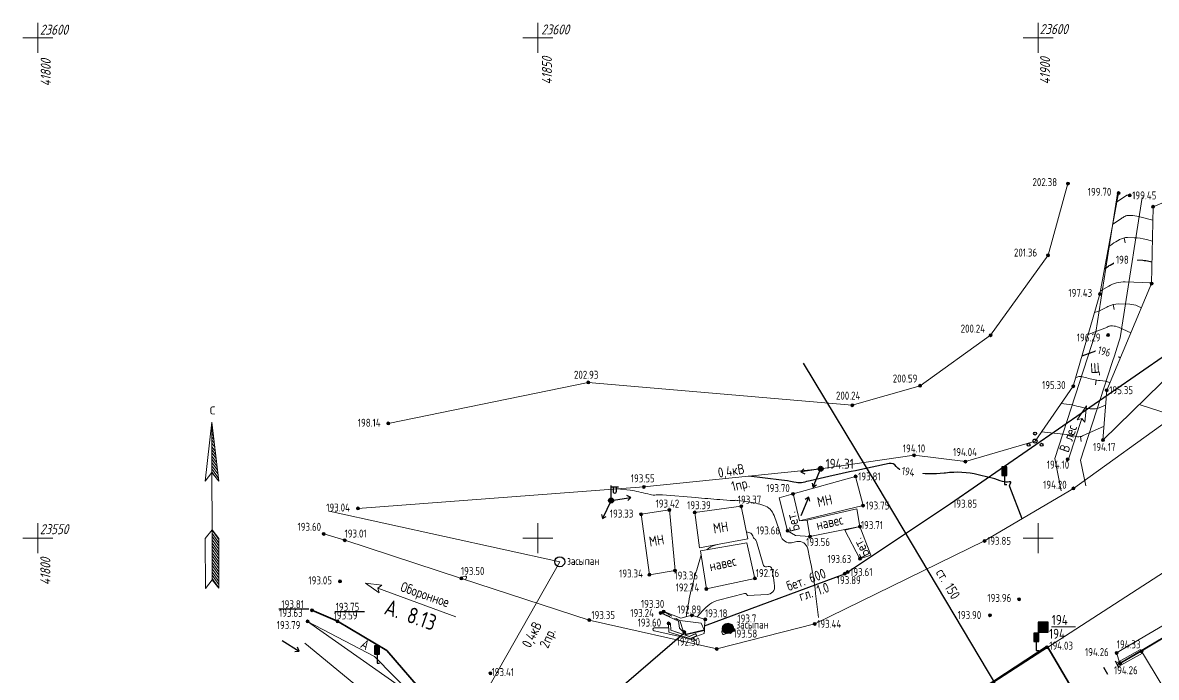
# Model space of a CAD drawing. Header units: metres. Extents: x 41798 to 42103, y 23448 to 23652.
# Drawn here: x 41798.5 to 41911.8, y 23536.1 to 23601.5 of the extents above; entities that cross this region are included whole.
import ezdxf

# ---------------------------------------------------------------- set-up
doc = ezdxf.new("R2010")
doc.units = ezdxf.units.M
for name, pattern in [('g5_01_5x1_5', [3, 1.5, -1.5]), ('g5_02x1', [3, 2, -1]), ('g5_05x2', [7, 5, -2]), ('g5_366', [1.7000000029802322, 0.2000000029802322, -1.5])]:
    doc.linetypes.add(name, pattern=pattern)
for name, color, linetype in [('01_Геодезические пункты', 7, 'Continuous'), ('02_Сетка', 7, 'Continuous'), ('03_Здания и строения', 7, 'Continuous'), ('05_Элементы зданий', 7, 'Continuous'), ('06_Инженерно-технические сооружения', 7, 'Continuous'), ('07_Объекты электропередачи', 7, 'Continuous'), ('10_Границы покрытий и угодий', 7, 'Continuous'), ('11_Гидрография', 7, 'Continuous'), ('12_Рельеф', 7, 'Continuous'), ('13_Растительность', 7, 'Continuous'), ('14_Ограждения', 7, 'Continuous'), ('17_Топонимика', 7, 'Continuous'), ('18_Зарамочное оформление', 7, 'Continuous'), ('19_Горизонтали', 7, 'Continuous'), ('30_Канализация', 7, 'Continuous'), ('31_Водопровод', 7, 'Continuous'), ('33_Газопровод', 7, 'Continuous'), ('35_Телефон', 7, 'Continuous'), ('44_Крышки колодцев', 7, 'Continuous'), ('45_Номера колодцев', 7, 'Continuous'), ('61_Отметки высоты поверхности', 7, 'Continuous'), ('Направление на север', 7, 'Continuous')]:
    doc.layers.add(name, color=color, linetype=linetype)
doc.styles.add('LIKE11', font='bm431.shx')
doc.styles.add('LIKE36', font='pragmai.shx')
doc.styles.add('Line_GUGK', font='', dxfattribs={"height": 1})
doc.styles.get("Standard").update_dxf_attribs({"font": 'GOST_0.TTF', "height": 2})
doc.styles.add('style1', font='txt.shx')
doc.styles.get('Line_GUGK').set_extended_font_data('Bm431', italic=True)
doc.linetypes.add('133_2', pattern='A,4,[27,GUGK_2005.shx,S=0.800000011920929,R=0,X=0,Y=0],4,-2', length=10)
doc.linetypes.add('g5_085a', pattern='A,0.001000000047497451,[19,GUGK_2005.shx,S=2,R=180.0000050089563,X=0,Y=0],1,[18,GUGK_2005.shx,S=12,R=180.0000050089563,X=0,Y=0],1', length=2.001000000047497)
doc.linetypes.add('g5_121_kl', pattern='A,8,-0.6000000238418579,["Кл",Line_GUGK,S=2,R=0,X=0,Y=-1],-4.400000095367432,24', length=37.00000011920929)
doc.linetypes.add('g5_122_g', pattern='A,2,-2,3,-0.6000000238418579,["Г",Line_GUGK,S=2,R=0,X=0,Y=-1],-2.799999952316284,3,-2,8,-2,8,-2,6', length=41.39999997615814)
doc.linetypes.add('g5_122_kl', pattern='A,2,-2,3,-0.6000000238418579,["Кл",Line_GUGK,S=2,R=0,X=0,Y=-1],-5,3,-2,8,-2,8,-2,6', length=43.60000002384186)
doc.linetypes.add('g5_472', pattern='A,0,-8,[25,GUGK_2005.shx,S=0.800000011920929,R=0,X=0,Y=-0.4000000059604645],0', length=8)

# ---------------------------------------------------------------- blocks, each defined once
blk = doc.blocks.new('g5_329_6')
at = {"color": 0, "linetype": 'ByBlock', "lineweight": 15}
blk.add_line((0, 0), (1, 0), dxfattribs=at)
blk = doc.blocks.new('g5_115_1')
at = {"color": 0, "flags": 128}
for points in [[(0, 0), (4, 0)], [(3.293582807424627, -0.503222860631241), (4, -9.796850830579018e-16), (3.293582807424627, 0.5032228606312392)]]:
    blk.add_lwpolyline(points, dxfattribs=at)
blk = doc.blocks.new('g5_117')
h = blk.add_hatch(color=255)
h.paths.add_polyline_path([(-0.5988872319312737, 0.7049532491092559), (0.7049532491092555, -0.5988872319312739, 0.1778988540172577), (0.925, 0, 0.6392149925231934)])
h.paths.add_polyline_path([(-0.704953249109256, 0.598887231931274, 0.1778988540172577), (-0.925, 0, 0.6392149925231934), (0.5988872319312736, -0.704953249109256)])
at = {"color": 0, "flags": 128}
blk.add_lwpolyline([(0.7071067811865475, -0.7071067811865479), (-0.7071067811865475, 0.7071067811865476)], dxfattribs=at)
at = {"color": 0}
blk.add_circle((0, 0), 1, dxfattribs=at)
at = {"style": 'LIKE11', "flags": 8}
for tag, p, height in [('Номер', (-5.92088016660944e-16, 1.699999988079071), 1.600000023841858), ('Текст', (1.777684914136508, -0.8024479232955908), 2), ('Отметка кольца люка', (1.224606353822377e-16, -2.800000011920929), 1.600000023841858), ('Отметка земли (возле него)', (1.224606353822377e-16, -4.800000011920929), 1.600000023841858), ('Верх прокладки', (1.224606353822377e-16, -6.800000011920929), 1.600000023841858), ('Низ прокладки', (1.224606353822377e-16, -8.800000011920929), 1.600000023841858)]:
    blk.add_attdef(tag, p, '', height=height, dxfattribs=at)
blk = doc.blocks.new('g5_330')
at = {"linetype": 'ByBlock'}
blk.add_hatch(color=0, dxfattribs=at).paths.add_polyline_path([(-0.3, 0, 1), (0.3, 0, 1)])
at = {"color": 0, "linetype": 'ByBlock', "lineweight": -2}
blk.add_circle((0, 0), 0.3, dxfattribs=at)
at = {"color": 0, "linetype": 'ByBlock', "lineweight": 15, "flags": 12}
for tag, p in [('number', (-7.619999885559082, -0.800000011920929)), ('z', (0.5, -0.800000011920929))]:
    blk.add_attdef(tag, p, '', height=1.600000023841858, dxfattribs=at)
blk = doc.blocks.new('g5_206_3')
blk.add_hatch(color=255).paths.add_polyline_path([(0.4249999999999999, 3.425), (-0.4249999999999999, 3.425), (-0.425, 1.875000000000011), (0.425, 1.875000000000011)])
at = {"color": 0, "flags": 128}
blk.add_lwpolyline([(-0.5, 1.800000000000011), (0.5, 1.800000000000011), (0.5, 3.5), (-0.5, 3.5)], close=True, dxfattribs=at)
blk.add_lwpolyline([(0, 1.800000000000011), (0, 0), (0.5, 0)], dxfattribs=at)
blk = doc.blocks.new('g5_394')
at = {"color": 0}
for centre, radius in [((0, 0), 0.4000000059604645), ((-3.216285744678249e-16, 1.5), 0.300000011920929), ((-1.299038105676658, -0.7499999999999993), 0.300000011920929), ((1.299038105676658, -0.7499999999999993), 0.300000011920929)]:
    blk.add_circle(centre, radius, dxfattribs=at)
blk = doc.blocks.new('g5_108a')
h = blk.add_hatch(color=255)
edge = h.paths.add_edge_path()
edge.add_arc((0, 0), 0.425000011920929, 0, 360)
edge = h.paths.add_edge_path(flags=16)
edge.add_arc((0, 0), 0.1949999928474426, 0, 360)
h = blk.add_hatch(color=0)
edge = h.paths.add_edge_path()
edge.add_arc((0, 0), 0.119999997317791, 0, 360)
at = {"color": 0}
for radius in [0.5, 0.119999997317791]:
    blk.add_circle((0, 0), radius, dxfattribs=at)
at = {"style": 'LIKE11', "flags": 8}
for tag, p in [('Отметка', (1, 0)), ('Высота опоры', (-7.746835708618164, -2.800000011920929))]:
    blk.add_attdef(tag, p, '', height=1.600000023841858, dxfattribs=at)
blk = doc.blocks.new('g5_110_1c')
h = blk.add_hatch(color=255)
edge = h.paths.add_edge_path()
edge.add_arc((0, 0), 0.425000011920929, 0, 360)
edge = h.paths.add_edge_path(flags=16)
edge.add_arc((0, 0), 0.1949999928474426, 0, 360)
h = blk.add_hatch(color=0)
edge = h.paths.add_edge_path()
edge.add_arc((0, 0), 0.119999997317791, 0, 360)
at = {"color": 0}
for p, q in [((3.061515884555943e-17, 0.5), (3.061515884555943e-17, 3)), ((-3.061515884555943e-17, 2.75), (1.5, 2.75))]:
    blk.add_line(p, q, dxfattribs=at)
at = {"color": 0, "flags": 128}
blk.add_lwpolyline([(0.4, 2.75), (0.4, 1.864005494464025, 1.040015697479248), (1.1, 1.864005494464025), (1.1, 2.75)], format="xyb", dxfattribs=at)
at = {"color": 0}
for radius in [0.5, 0.119999997317791]:
    blk.add_circle((0, 0), radius, dxfattribs=at)
blk = doc.blocks.new('g5_003')
h = blk.add_hatch(color=255)
h.paths.add_polyline_path([(-0.925, -0.925), (0.925, -0.925), (0.925, 0.925), (-0.925, 0.925)])
edge = h.paths.add_edge_path(flags=16)
edge.add_arc((0, 0), 0.2000000029802322, 0, 360.000244140625)
at = {"color": 0, "flags": 128}
blk.add_lwpolyline([(-1, -1), (1, -1), (1, 1), (-1, 1)], close=True, dxfattribs=at)
at = {"color": 0}
blk.add_circle((0, 0), 0.125, dxfattribs=at)
at = {"lineweight": 20, "style": 'LIKE36', "flags": 8}
for tag, p in [('Номер пункта', (-20.33625327314753, -0.9999999999999999)), ('Отметка центра и земли', (2.313597416585777, -1))]:
    blk.add_attdef(tag, p, '', height=2, dxfattribs=at)
blk = doc.blocks.new('g5_475_5')
at = {"color": 0, "flags": 128}
blk.add_lwpolyline([(0, -0.8), (0, 0.8)], dxfattribs=at)
blk = doc.blocks.new('g5_012')
at = {"color": 92, "linetype": 'ByBlock', "lineweight": -2}
for p, q in [((0, -3), (0, 3)), ((-3, 0), (3, 0))]:
    blk.add_line(p, q, dxfattribs=at)
blk = doc.blocks.new('A$C36574C6E')
at = {"color": 7, "linetype": 'Continuous', "lineweight": 20}
for p, q in [((-2.002656182739884, 5.572849471122026), (-3.285067797172815, 13.20423461776227)), ((-3.285067797172815, 13.20423461776227), (-2.026527108158916, 12.05947348196059)), ((-3.271524847950786, 13.1236431133002), (-1.994809959549457, 11.87073082942516)), ((-3.188672527205199, 12.63060487154871), (-1.911957638803869, 11.37769258674234)), ((-1.211289115715772, 13.5527215320617), (-2.026527108158916, 12.05947348196059)), ((0.07112249918282032, 5.921336385421455), (-1.211289115715772, 13.5527215320617)), ((-3.105820205528289, 12.1375666288659), (-1.829105318058282, 10.88465434405953)), ((-3.02296788431704, 11.64452838618308), (-1.746252998244017, 10.39161610137671)), ((-2.940115564502776, 11.15149014536291), (-1.663400677032769, 9.898577858693898)), ((-2.857263243757188, 10.6584519026801), (-1.580548357218504, 9.405539617873728)), ((2.026527108158916, -12.05947348289192), (-2.026527108158916, 12.05947348196059)), ((-2.774410923011601, 10.16541365999728), (-1.497696036472917, 8.912501375190914)), ((-2.691558602731675, 9.672375418245792), (-1.414843716658652, 8.419463132508099)), ((-2.608706280123442, 9.1793371764943), (-1.331991395447403, 7.926424890756607)), ((-2.525853962171823, 8.686298933811486), (-1.249139074701816, 7.43338664714247)), ((-2.443001641426235, 8.193260692059994), (-1.166286753024906, 6.9403484063223)), ((-2.360149321611971, 7.700222448445857), (-1.083434434141964, 6.447310163639486)), ((-2.277297000400722, 7.207184206694365), (-1.000582114327699, 5.954271920956671)), ((-2.19444467779249, 6.714145964942873), (-0.9177297912538052, 5.461233679205179)), ((-2.111592357512563, 6.221107722260058), (-0.8348774714395404, 4.968195436522365)), ((-2.028740036766976, 5.728069480508566), (-0.752025150693953, 4.475157194770873)), ((-2.002656182739884, 5.572849471122026), (-0.7441154918633401, 4.428088335320354)), ((0.07112250104546547, 5.921336385421455), (-0.7441154918633401, 4.428088335320354)), ((2.026527108158916, -12.05947348289192), (-0.5302574457600713, -3.18911252822727)), ((-0.5302574457600713, -3.18911252822727), (0.7282832432538271, -4.333873664028943)), ((1.543521236162633, -2.840625612996519), (0.7282832432538271, -4.333873664028943)), ((1.543521236162633, -2.840625612996519), (2.026527108158916, -12.05947348289192)), ((-0.3790328679606318, -3.713762362487614), (0.8221689420752227, -4.892569407820702)), ((-0.2135453666560352, -4.287895166315138), (0.9050212618894875, -5.385607649572194)), ((-0.04805786116048694, -4.862027972005308), (0.9878735807724297, -5.878645892255008)), ((-0.0357644590549171, -3.638900412246585), (0.7393166213296354, -4.39953116606921)), ((0.1174296429380774, -5.436160777695477), (1.070725900586694, -6.371684134937823)), ((0.2829171461053193, -6.010293582454324), (1.153578223660588, -6.864722377620637)), ((0.4484046497382224, -6.584426388144493), (1.236430543474853, -7.357760619372129)), ((0.6138921519741416, -7.15855919290334), (1.31928286422044, -7.850798861123621)), ((0.769738098140806, -7.67659652326256), (1.392493626568466, -8.287741628475487)), ((0.9448671587742865, -8.306824804283679), (1.484987505245954, -8.83687534648925)), ((1.110354662872851, -8.880957609973848), (1.567839825991541, -9.329913588240743)), ((1.275842166040093, -9.455090415664017), (1.650692147668451, -9.822951830923557)), ((1.441329669672996, -10.02922322042286), (1.733544468414038, -10.31599007360637)), ((1.606817171908915, -10.60335602425039), (1.816396788228303, -10.80902831442654)), ((1.772304676938802, -11.17748882994056), (1.899249109439552, -11.30206655710936))]:
    blk.add_line(p, q, dxfattribs=at)
at = {"color": 7, "linetype": 'Continuous', "lineweight": 20, "style": 'style1', "oblique": 359.9999999999721}
blk.add_text('С', height=1.234074330085749, rotation=189.5391104038879, dxfattribs=at).set_placement((2.523108311463147, -13.19471593294293))
blk = doc.blocks.new('g5_118')
h = blk.add_hatch(color=255)
edge = h.paths.add_edge_path()
edge.add_arc((0, 0), 0.925000011920929, 0, 360.0000100179126)
at = {"color": 0}
blk.add_circle((0, 0), 1, dxfattribs=at)
at = {"style": 'LIKE11', "flags": 8}
for tag, p, height in [('Номер', (0, 1.699999988079071), 1.600000023841858), ('Текст', (1.170981290568942, -0.6603920071274143), 2), ('Отметка кольца люка', (7.145486520431816e-16, -2.800000011920929), 1.600000023841858), ('Отметка земли (возле него)', (7.145486520431816e-16, -4.800000011920929), 1.600000023841858), ('Верх прокладки', (7.145486520431816e-16, -6.800000011920929), 1.600000023841858), ('Низ прокладки', (7.145486520431816e-16, -8.800000011920929), 1.600000023841858)]:
    blk.add_attdef(tag, p, '', height=height, dxfattribs=at)

msp = doc.modelspace()

# ---------------------------------------------------------------- linework, layer by layer
at = {"layer": '01_Геодезические пункты', "color": 7, "lineweight": 20, "ltscale": 0.5, "flags": 128}
msp.add_lwpolyline([(41903.74108732068, 23541.12998234543), (41901.34672105634, 23541.12998234543)], dxfattribs=at)
at = {"layer": '03_Здания и строения', "color": 7, "linetype": 'Continuous', "lineweight": 20, "ltscale": 0.5, "flags": 128}
for points in [[(41910.333, 23538.693), (41924.02000027466, 23546.92299954224), (41924.07900028992, 23546.94100014496), (41941.14500027466, 23557.12399975586), (41940.68937283325, 23557.88973538208), (41940.65900021362, 23557.91599957275), (41940.43099957275, 23558.23000065613), (41940.40100079346, 23558.26500050354), (41940.44499951172, 23558.3240005188), (41943.13199978638, 23559.83199993896), (41943.4459989624, 23560.01900021362), (41945.08800106811, 23560.98499981689), (41945.97199993896, 23561.51900021362), (41946.24950009155, 23561.68250004578), (41946.52700024414, 23561.84599987793), (41947.35499935913, 23562.33299938965), (41947.69631558227, 23562.53465000915), (41948.24700146484, 23562.85999981689), (41948.61199932861, 23562.98199955749), (41948.8030012207, 23563.07499996948)], [(41876.15, 23551.718), (41875.49500002861, 23554.41800004768), (41881.75300016403, 23556.16300017166), (41882.50799980164, 23553.25900000858), (41876.15, 23551.718)], [(41860.318, 23552.381), (41863.13700000572, 23552.81399999833), (41863.71299998093, 23546.76499982453), (41861.14799998331, 23546.34500022507), (41860.318, 23552.381)], [(41870.324, 23553.185), (41870.99573320055, 23549.91910725594), (41866.15240919495, 23549.04305988312), (41865.68136465454, 23552.56952827931), (41870.324, 23553.185)]]:
    msp.add_lwpolyline(points, dxfattribs=at)
at = {"layer": '03_Здания и строения', "color": 7, "linetype": 'Continuous', "lineweight": 20, "flags": 128}
msp.add_lwpolyline([(41910.333, 23538.693), (41916.34071701296, 23528.75905095685), (41931.92951772968, 23538.55914943619), (41935.05226097394, 23533.310283132)], dxfattribs=at)
at = {"layer": '05_Элементы зданий', "color": 7, "linetype": 'Continuous', "lineweight": 20, "flags": 128}
for points in [[(41876.909, 23551.801), (41877.188, 23550.155), (41882.18380017539, 23551.15216397486), (41881.871, 23552.93)], [(41866.83530016099, 23544.92215657097), (41866.25674537563, 23548.72810968889), (41870.878, 23549.545), (41871.681, 23545.981)]]:
    msp.add_lwpolyline(points, close=True, dxfattribs=at)
at = {"layer": '06_Инженерно-технические сооружения', "color": 7, "linetype": 'Continuous', "lineweight": 20, "ltscale": 0.5, "flags": 128}
for points in [[(41862.263, 23542.532), (41862.57799999761, 23542.6609999932), (41864.28900002289, 23542.01200001907)], [(41864.053, 23541.693), (41862.26300003815, 23542.53199998665)], [(41864.053, 23541.693), (41864.13599999684, 23540.99800000715), (41864.78199997234, 23540.40199999142)], [(41864.508, 23540.729), (41864.82000000644, 23540.40900000715), (41866.61699996758, 23540.84800000274), (41866.31799994278, 23541.49499997282), (41864.18300001192, 23541.75800004387), (41864.508, 23540.729)], [(41868.638, 23541.388), (41869.00815804648, 23541.51495634365), (41869.40820633221, 23541.37261706936), (41869.54605071592, 23541.12839283395), (41869.57799999761, 23540.81700002003), (41869.25562863397, 23540.46576606083), (41868.67000000152, 23540.49300001907), (41868.47663322437, 23540.91750596809), (41868.638, 23541.388)], [(41865.127, 23540.181), (41863.2860000391, 23540.81699997759)], [(41866.664, 23540.787), (41864.71600004577, 23540.34700000238)], [(41865.127, 23540.181), (41865.7709999938, 23540.47799999094), (41865.89299997282, 23540.21399999982)]]:
    msp.add_lwpolyline(points, dxfattribs=at)
at = {"layer": '10_Границы покрытий и угодий', "color": 7, "linetype": 'g5_01_5x1_5', "lineweight": 20, "ltscale": 500, "flags": 128}
for points in [[(41908.168, 23537.498), (41907.84499998617, 23538.52999994564), (41923.44799973297, 23547.78499970245), (41923.55100037384, 23547.84500012207), (41940.68937374878, 23557.8897350769), (41941.14500119018, 23557.12399945068), (41924.07900025177, 23546.94099983978), (41924.02000023651, 23546.92300019073), (41908.168, 23537.498)], [(41877.188, 23550.155), (41875.74200002003, 23550.25399999946), (41874.94799999047, 23550.7309999752), (41874.09699991989, 23554.03099992752), (41875.49500004101, 23554.41800001144), (41876.1500000124, 23551.71799996376), (41876.90899998594, 23551.80100002766)], [(41880.684, 23550.795), (41882.18099997902, 23547.9350001049), (41883.28200004959, 23548.302999897), (41882.18380020523, 23551.1521639657), (41880.684, 23550.795)], [(41826.977, 23541.679), (41833.66399979782, 23538.17699990654), (41837.49400019836, 23534.28100023651), (41838.63600039673, 23534.21000013733)], [(41865.1575227278, 23540.16360436561), (41865.75399999793, 23540.43299998524), (41865.86099999125, 23540.23799999984), (41865.22399999674, 23539.97200000467), (41863.07300000365, 23540.61000000121), (41863.06632929022, 23541.47660969379), (41863.26099996741, 23541.476999985), (41863.2720000046, 23540.79199998262), (41865.1575227278, 23540.16360436561)], [(41864.289, 23542.012), (41865.39599999332, 23542.30100000453), (41866.72399994278, 23541.87799999666), (41866.66300007248, 23541.22199997854), (41866.664, 23540.78699997616), (41866.61799999618, 23540.46900001716), (41865.89299997234, 23540.21400002193), (41865.22400000238, 23539.97200003815)]]:
    msp.add_lwpolyline(points, dxfattribs=at)
at = {"layer": '10_Границы покрытий и угодий', "color": 7, "linetype": 'Continuous', "lineweight": 35, "ltscale": 500, "flags": 128}
for points in [[(41838.866, 23534.192), (41834.88900000191, 23538.7609997673), (41829.95699960327, 23541.692), (41827.40700036621, 23542.79400023651)], [(41885.139, 23528.776), (41885.1026851959, 23528.84645256347), (41900.90509230042, 23539.20246503449), (41903.47200018311, 23534.83900020218)]]:
    msp.add_lwpolyline(points, dxfattribs=at)
at = {"layer": '10_Границы покрытий и угодий', "color": 7, "linetype": 'g5_366', "lineweight": 20, "ltscale": 500, "flags": 128}
msp.add_lwpolyline([(41840.059, 23532.022), (41832.1729998436, 23535.01200000954), (41826.71554659271, 23539.49247901154)], dxfattribs=at)
at = {"layer": '11_Гидрография', "color": 92, "linetype": 'g5_02x1', "lineweight": 20, "ltscale": 0.5, "flags": 128}
msp.add_lwpolyline([(41862.263, 23542.532), (41864.18299995708, 23541.75800001097), (41862.57799999761, 23542.6609999932)], dxfattribs=at)
at = {"layer": '12_Рельеф', "color": 7, "linetype": 'g5_085a', "lineweight": 20, "ltscale": 0.5, "flags": 128}
for points in [[(41835.038, 23561.456), (41855.02499951172, 23565.55200019455), (41881.42400158691, 23563.27899995422), (41888.20499981689, 23565.21999993896), (41895.24099911499, 23570.27700009918), (41900.98299969482, 23578.26100030517), (41902.98000134277, 23585.42199960327)], [(41826.977, 23541.679), (41837.49400019836, 23534.28100023651), (41838.63600039673, 23534.21000013733), (41838.86599993896, 23534.19200001144), (41840.05899977875, 23532.02200041199)]]:
    msp.add_lwpolyline(points, dxfattribs=at)
at = {"layer": '14_Ограждения', "color": 7, "linetype": 'Continuous', "lineweight": 20, "ltscale": 0.5, "flags": 128}
for points in [[(41910.23500547874, 23538.86734756458), (41908.09291106033, 23537.66335312653), (41907.84228044319, 23537.55442516136)], [(41910.43099452126, 23538.51865243542), (41908.27108889389, 23537.30464689064), (41908.0017195301, 23537.18757478523)]]:
    msp.add_lwpolyline(points, dxfattribs=at)
at = {"layer": '14_Ограждения', "color": 7, "linetype": 'g5_472', "lineweight": 20, "ltscale": 0.5, "flags": 128}
msp.add_lwpolyline([(41910.333, 23538.693), (41908.18199997711, 23537.48400000858), (41907.92199998665, 23537.3709999733)], dxfattribs=at)
at = {"layer": '18_Зарамочное оформление', "color": 7, "linetype": 'Continuous', "lineweight": 20, "ltscale": 0.5, "flags": 128}
for points in [[(41903.05364245101, 23557.99789138565), (41904.37043841934, 23561.95854185089), (41904.67517093292, 23561.58449420764), (41904.84564676705, 23563.22888803569), (41903.90430920159, 23561.8340545153), (41904.37043841934, 23561.95854185089)], [(41841.78442157551, 23542.12382077043), (41834.01339937161, 23544.99499983703), (41834.39560847252, 23545.28943106402), (41832.75646812504, 23545.50463327823), (41834.12514419742, 23544.52565280309), (41834.01339937161, 23544.99499983703)]]:
    msp.add_lwpolyline(points, dxfattribs=at)
at = {"layer": '19_Горизонтали', "color": 32, "linetype": 'Continuous', "lineweight": 20, "ltscale": 0.5, "flags": 128}
for points, elevation in [([(41907.87555999785, 23583.59106069567), (41908.92888374358, 23584.2872334099)], 199.5), ([(41834.88444061309, 23538.76309019091), (41834.92885894805, 23538.71258550646)], 193.5)]:
    msp.add_lwpolyline(points, dxfattribs=dict(at, elevation=elevation))
for points, elevation in [([(41907.46490783721, 23581.3701115227), (41908.31416713959, 23581.93141042514, -0.01446305215358734), (41908.66226501494, 23582.14727884295), (41908.66226501494, 23582.14727884295, -0.1405994594097137), (41909.04421327174, 23582.24350661282), (41909.24498672515, 23582.23696619036, -0.05403994768857956), (41910.0438363116, 23582.12395123366), (41911.46086425811, 23581.76436620715)], 199), ([(41907.05425949126, 23579.14916044238), (41907.4022113803, 23579.37913232806, -0.01446375995874405), (41908.1108297536, 23579.81857323869), (41908.12375564605, 23579.82608037951, -0.1405994445085526), (41908.92914895408, 23580.02898969943), (41909.58174365082, 23580.00773002088, -0.05403968319296837), (41910.81469173461, 23579.83330160143), (41911.42171211272, 23579.67926412585)], 198.5), ([(41906.23295516997, 23574.70725923541), (41906.25662727385, 23574.7229047394, -0.01446293294429779), (41906.30483643673, 23574.75280096386), (41907.04673500091, 23575.18368345263, -0.1405995041131973), (41908.69902294085, 23575.59995819182), (41911.31087460426, 23575.51487172589, -0.05403827130794525), (41911.33267612487, 23575.51178747179), (41911.3434097293, 23575.50906377795)], 197.5), ([(41910.32549972564, 23573.02354722979), (41909.95230884582, 23573.18828493121, 0.09607867896556854), (41909.17140051094, 23573.36630494768), (41908.04464359771, 23573.40301159375, 0.1405998319387436), (41906.97483558684, 23573.13348537447), (41906.86787343655, 23573.07136335683, -0.04218501970171928), (41906.05688400298, 23572.68772989275), (41905.63517684966, 23572.53018575671)], 197), ([(41909.27104110747, 23570.52307802203), (41908.03479752733, 23571.06879232726, 0.09607861191034317), (41907.43969841033, 23571.2044540024), (41907.29806935572, 23571.20906784279, 0.1405989825725555), (41906.982709122, 23571.12961679461), (41906.982709122, 23571.12961679461, -0.04218430072069168), (41906.67795659839, 23570.98545611326), (41905.00540847808, 23570.36061483385)], 196.5), ([(41907.16212005645, 23565.52213912966), (41907.01677818328, 23565.5862975693, 0.07240110635757446), (41906.71383509235, 23565.67051645839), (41906.20075340301, 23565.7358246422, -0.03521576523780823), (41904.87800573631, 23565.99984073481), (41904.42083519718, 23566.12509264284, 0.1575184911489487), (41903.96866149932, 23566.10470419886), (41903.74586792022, 23566.02147203448)], 195.5), ([(41906.7389213565, 23563.29538064959), (41906.24755783111, 23563.07230049136, -0.1390821784734726), (41905.22088122793, 23562.91735828017), (41905.18297691375, 23562.92218297484, -0.03521578013896942), (41904.05245464611, 23563.14783157233), (41903.87457890544, 23563.19656455253, 0.04182905703783035), (41902.82800979644, 23563.39112072947), (41902.29657287627, 23563.44454508784)], 195), ([(41910.1045047763, 23563.34077507021), (41913.2797806547, 23562.31431834895, -0.5087012052536011), (41913.35213680297, 23562.09373718264), (41913.23693008452, 23561.93378859522)], 194.5), ([(41906.5811378482, 23561.18370562556), (41904.43795544402, 23560.21069456459, -0.1390825062990189), (41903.94597358733, 23560.13644655558), (41903.94597358733, 23560.13644655558, -0.03521515801548958), (41903.4400520258, 23560.23742662144), (41903.40968437224, 23560.24574645373, 0.04182858020067215), (41902.84129344302, 23560.35140932965), (41900.31890029937, 23560.60498130085)], 194.5), ([(41878.03528900176, 23542.05873304369), (41877.74996233787, 23544.46849593461, 0.02327380701899529), (41877.15432662993, 23548.05899673464), (41876.96448208166, 23548.9456267759, 0.4144021272659302), (41875.87827224761, 23549.64821773531), (41875.35144029795, 23549.53505813186, -0.2158724665641785), (41874.68165512115, 23549.68036991122), (41874.63427462768, 23549.71556301239, -0.1628339886665344), (41874.29010696441, 23550.20893674853), (41874.29010696441, 23550.20893674853, 0.01123470813035965), (41874.09741436706, 23550.81311748292), (41873.59863809656, 23552.2636015097, 0.2360613793134689), (41872.57238311797, 23553.27066284182), (41872.57238311797, 23553.27066284182, 0.04423725232481956), (41871.01109488725, 23553.62620767549), (41869.97979404649, 23553.76680003608, 0.07087312638759613), (41869.60467071563, 23553.76454192164), (41869.60467071563, 23553.76454192164, -0.05892254039645195), (41869.22854230327, 23553.75332235931), (41868.19634933501, 23553.84427481654, 0.002109640743583441), (41865.75364385151, 23554.04913297059), (41862.46752799759, 23554.31076627437, 0.04058999195694923), (41861.83117980987, 23554.30969387057), (41861.83117980987, 23554.30969387057, -0.07815027236938477), (41861.20216894824, 23554.35579636379), (41860.97031851461, 23554.4098738686, -0.004295450169593096), (41860.10106201201, 23554.62051182749), (41860.10106201201, 23554.62051182749, 0.03559994697570801), (41859.22253125343, 23554.77598694955), (41857.92090911895, 23554.91183048251)], 193.5), ([(41865.90888519317, 23542.13763433459), (41866.44046064607, 23542.73495283461, -0.05282057821750641), (41867.1672088626, 23543.39591318133), (41867.1672088626, 23543.39591318133, -0.09729528427124023), (41868.04482858728, 23543.80747559783), (41870.6507705859, 23544.45769953424, -0.1322940289974213), (41870.76399917632, 23544.45560031893), (41870.76995007783, 23544.45387881102, -0.125800609588623), (41870.85753555327, 23544.40233903887), (41870.85753555327, 23544.40233903887, -0.1079728752374649), (41870.91313730849, 23544.31625970559), (41870.9144241336, 23544.31282430651, 0.326684445142746), (41870.99015104591, 23544.26311444242), (41872.91522779455, 23544.36065105723, 0.4340459704399109), (41873.65737457305, 23545.23969083788), (41873.62702445298, 23545.49601327844, 0.02327233552932739), (41873.43603439361, 23546.6473141289), (41873.37516196003, 23546.93161237359, 0.4144028127193451), (41873.0268661502, 23547.1569014168), (41872.85793367482, 23547.12061631607, -0.215873584151268), (41872.64316864043, 23547.167211113), (41872.64316864043, 23547.167211113, -0.1628304272890091), (41872.51227511528, 23547.35485027231), (41871.83659987943, 23549.65026690951, 0.1426312029361725), (41871.66352767974, 23549.92050701144), (41871.66352767974, 23549.92050701144, -0.1350672543048859), (41871.48571818131, 23550.189275907), (41871.4684097293, 23550.24222188952, 0.2400892674922943), (41871.18712981665, 23550.52248146714), (41870.84918518096, 23550.63160043719)], 193), ([(41866.88979644805, 23548.8400126076), (41867.08765716582, 23549.00171428683, -0.09528728574514389), (41867.52924273688, 23549.24019156501), (41867.91621704131, 23549.36209207537)], 193), ([(41866.3157836917, 23548.33974748614), (41865.86678114766, 23546.84803863832, 0.0183794442564249), (41865.25990600615, 23544.52582698824), (41865.13158718653, 23543.94892193983, 0.01603346690535545), (41864.90516586333, 23542.75094228747), (41864.81116790801, 23542.14832120898)], 193), ([(41842.7743560794, 23545.84075838091), (41842.85996933013, 23546.06198936465, 0.6341109871864319), (41842.7204406638, 23546.20849489058), (41842.24688262969, 23546.05131917956), (41842.24688262969, 23546.05131917956)], 193.5), ([(41865.40323944121, 23540.03683858874), (41865.71911544829, 23539.84619909289, -0.8790945410728455), (41865.68103141384, 23539.7596430166), (41865.32377548247, 23539.86469560625, 0.01674929261207581), (41863.88893909719, 23540.23488914943), (41861.60467958036, 23540.74330101622, -0.8919418454170227), (41861.63465805083, 23541.02804380419), (41862.80869785039, 23541.03885665842, -0.007343580946326256), (41862.97516937285, 23541.03794485094), (41863.0583984378, 23541.03626638415)], 193.5)]:
    msp.add_lwpolyline(points, format="xyb", dxfattribs=dict(at, elevation=elevation))
at = {"layer": '19_Горизонтали', "color": 32, "linetype": 'Continuous', "lineweight": 30, "ltscale": 0.5, "flags": 128}
for points, elevation in [([(41906.64360733062, 23576.92820936205), (41906.82941932708, 23577.05101781847, -0.01446294505149126), (41907.20783274058, 23577.28568649639), (41907.5852443698, 23577.50488191607, -0.1406000703573227), (41908.81408368751, 23577.81447469355), (41910.44631008403, 23577.76130095991, -0.05403959006071091), (41911.07368488341, 23577.67254453661), (41911.38256187469, 23577.5941639519)], 198), ([(41908.21657867461, 23568.02260881426), (41907.17139822874, 23568.48398319156, 0.07240066677331924), (41906.69711799651, 23568.61583429339), (41906.69711799651, 23568.61583429339, -0.03521516919136047), (41906.21049422651, 23568.71296273208), (41906.20415039092, 23568.7147007561, 0.1575186252593994), (41905.71875889115, 23568.69281375577), (41904.3756401065, 23568.19104295733)], 196), ([(41898.38364715606, 23551.93719392779), (41897.16707069749, 23555.11084810263, -0.30287966132164), (41897.25967903167, 23555.52087098124), (41897.25967903167, 23555.52087098124, 0.7589893937110901), (41897.19594163627, 23555.64090582867), (41897.09765548736, 23555.61936074259, -0.1410712897777557), (41896.42013577202, 23555.66312042244), (41896.21200103789, 23555.73786931994, 0.02780439518392086), (41895.11260460535, 23556.06498204314), (41894.01262728174, 23556.32671790444, 0.0895904079079628), (41890.73873252898, 23556.50663155081), (41890.59493556896, 23556.48873725917, -0.07169274985790253), (41887.58452720672, 23556.5469527817), (41886.53653868242, 23556.71874036284, -0.2004452794790268), (41885.81789703399, 23557.16741615298), (41885.81789703399, 23557.16741615298, 0.298769623041153), (41885.10306053232, 23557.44724030413), (41882.18571302487, 23556.83292994164, 0.003786151530221105), (41878.63099594146, 23556.05625146391), (41877.20778068492, 23555.73397944744, 0.009912022389471531), (41876.50880355865, 23555.56106930735), (41876.50880355865, 23555.56106930735, -0.1208745613694191), (41875.80952278305, 23555.54585832835), (41875.56182022124, 23555.6009460068, 0.02538107708096504), (41874.35298357642, 23555.80606475353), (41871.08703155547, 23556.19102889063)], 194)]:
    msp.add_lwpolyline(points, format="xyb", dxfattribs=dict(at, elevation=elevation))
at = {"layer": '19_Горизонтали', "color": 32, "linetype": 'Continuous', "lineweight": 20, "ltscale": 0.5, "flags": 128}
msp.add_lwpolyline([(41868.468605665, 23540.82235915861), (41868.4195739749, 23540.83964544299, 0.6161350607872009), (41868.41607659477, 23540.83824890153), (41868.39651545725, 23540.61263627952, 0.1591277569532394), (41868.43944854766, 23540.42854696276), (41868.43944854766, 23540.42854696276, 0.3476341962814331), (41868.58558926521, 23540.3740504155), (41868.85027314916, 23540.47084389331)], format="xyb", dxfattribs=at)
at = {"layer": '30_Канализация', "color": 42, "linetype": 'g5_121_kl', "lineweight": 30, "ltscale": 500, "flags": 128}
msp.add_lwpolyline([(41866.663, 23541.222), (41880.66199959564, 23546.43600022507), (41880.95600022125, 23546.60900008392), (41891.24399937439, 23553.44499957276)], dxfattribs=at)
at = {"layer": '30_Канализация', "color": 42, "linetype": 'g5_122_kl', "lineweight": 30, "ltscale": 500, "flags": 128}
msp.add_lwpolyline([(41833.64, 23513.875), (41864.61754859924, 23540.55372238159)], dxfattribs=at)
at = {"layer": '35_Телефон', "color": 6, "linetype": '133_2', "lineweight": 20, "ltscale": 500, "flags": 128}
msp.add_lwpolyline([(41829.14739391202, 23552.6941582394), (41852.18582698697, 23547.63718096737), (41837.6861006915, 23522.11897246365), (41827.71194586152, 23506.80536047939)], dxfattribs=at)
at = {"layer": '61_Отметки высоты поверхности', "flags": 128}
for points in [[(41824.11842404492, 23542.93941339052), (41827.10817503958, 23542.93706295735)], [(41829.68826429817, 23542.67455035654), (41832.67801529283, 23542.67219992336)]]:
    msp.add_lwpolyline(points, dxfattribs=at)

# ---------------------------------------------------------------- block references
at = {"layer": '01_Геодезические пункты', "color": 7, "linetype": 'Continuous', "lineweight": 20, "xscale": 0.5, "yscale": 0.5, "zscale": 0.5}
msp.add_blockref('g5_003', (41900.487, 23541.112, 193.995), dxfattribs=at)
at = {"layer": '02_Сетка', "color": 92, "linetype": 'Continuous', "lineweight": 15, "ltscale": 0.5, "xscale": 0.5, "yscale": 0.5}
for p in [(41800, 23600), (41850, 23600), (41900, 23600), (41800, 23550), (41850, 23550), (41900, 23550)]:
    msp.add_blockref('g5_012', p, dxfattribs=at)
at = {"layer": '06_Инженерно-технические сооружения', "color": 7, "linetype": 'Continuous', "lineweight": 20, "xscale": 0.5, "yscale": 0.5, "zscale": 0.5}
for p in [(41896.632, 23555.373, 193.986), (41899.816, 23538.768, 193.949), (41833.917, 23537.492, 193.649)]:
    msp.add_blockref('g5_206_3', p, dxfattribs=at)
at = {"layer": '07_Объекты электропередачи', "color": 7, "linetype": 'Continuous', "lineweight": 20, "xscale": 0.5, "yscale": 0.5, "zscale": 0.5}
for p, rotation in [((41878.25899966431, 23556.92800009728, 194.3089999942779), 188.6115211748867), ((41878.259, 23556.928, 194.309), 247.4664962716996), ((41857.30700016022, 23553.75500021362, 193.377999992609), 244.479736509923), ((41857.307, 23553.755, 193.378), 8.611517019704063), ((41876.32110935116, 23552.25724222946, 193.6617635931969), 67.46651175331075), ((41824.43555641174, 23539.77257261658, -7.568359364995558e-06), 327.3760485794537)]:
    msp.add_blockref('g5_115_1', p, dxfattribs=dict(at, rotation=rotation))
for name, p in [('g5_108a', (41878.259, 23556.928, 194.309)), ('g5_110_1c', (41857.307, 23553.755, 193.378))]:
    msp.add_blockref(name, p, dxfattribs=at)
at = {"layer": '13_Растительность', "color": 92, "linetype": 'Continuous', "lineweight": 20, "xscale": 0.5, "yscale": 0.5, "zscale": 0.5}
msp.add_blockref('g5_394', (41899.69, 23559.702, 194.341), dxfattribs=at)
at = {"layer": '14_Ограждения', "color": 7, "linetype": 'Continuous', "lineweight": 20, "xscale": 0.5, "yscale": 0.5, "zscale": 0.5}
for p, rotation in [((41906.742, 23536.748, 194.146), 210.632337926953), ((41907.922, 23537.371, 194.166), 28.24700204849102)]:
    msp.add_blockref('g5_475_5', p, dxfattribs=dict(at, rotation=rotation))
at = {"layer": '19_Горизонтали', "color": 32, "linetype": 'Continuous', "lineweight": 20, "xscale": 0.5, "yscale": 0.5, "zscale": 0.5}
for p, rotation in [((41908.61089057952, 23580.0051479912, 198.4999996509812), 279.338645127837), ((41907.4975692752, 23573.34496408465, 196.9999996509812), 282.5397908672819), ((41905.80429763823, 23565.79476266863, 195.4999996509812), 260.7291390359769), ((41904.22308273345, 23560.14401127162, 194.4999996509812), 280.1654258664886)]:
    msp.add_blockref('g5_329_6', p, dxfattribs=dict(at, rotation=rotation))
at = {"layer": '44_Крышки колодцев', "color": 7, "linetype": 'Continuous', "lineweight": 20, "xscale": 0.5, "yscale": 0.5, "zscale": 0.5}
for name, p in [('g5_118', (41852.1858278803, 23547.63718102092)), ('g5_117', (41868.949, 23540.961, 193.703))]:
    msp.add_blockref(name, p, dxfattribs=at)
at = {"layer": '61_Отметки высоты поверхности', "color": 7, "linetype": 'Continuous', "lineweight": 20, "xscale": 0.5, "yscale": 0.5, "zscale": 0.5}
for p in [(41902.98, 23585.422, 202.382), (41908.039, 23584.475, 199.699), (41909.148, 23584.241, 199.451), (41911.486, 23583.103, 199.321), (41900.983, 23578.261, 201.359), (41911.342, 23575.434, 197.482), (41906.173, 23574.383, 197.427), (41895.241, 23570.277, 200.237), (41906.986, 23570.292, 196.291), (41855.025, 23565.552, 202.93), (41888.205, 23565.22, 200.588), (41903.499, 23565.171, 195.304), (41906.85, 23564.782, 195.352), (41881.424, 23563.279, 200.239), (41835.038, 23561.456, 198.135), (41906.477, 23559.79, 194.17), (41887.589, 23558.281, 194.104), (41892.721, 23557.649, 194.043), (41902.944, 23557.88, 194.095), (41881.753, 23556.163, 193.806), (41860.596, 23555.113, 193.548), (41903.524, 23554.966, 194.203), (41875.495, 23554.418, 193.7), (41832.006, 23552.963, 193.035), (41863.137, 23552.814, 193.415), (41865.68136484046, 23552.56952825285, 193.3908537119689), (41870.324, 23553.185, 193.373), (41882.508, 23553.259, 193.753), (41860.318, 23552.381, 193.33), (41828.585, 23550.429, 193.602), (41874.948, 23550.731, 193.655), (41877.188, 23550.155, 193.56), (41882.18380017539, 23551.15216397486, 193.706), (41830.684, 23549.796, 193.008), (41894.636, 23549.729, 193.852), (41882.181, 23547.935, 193.633), (41863.713, 23546.765, 193.363), (41830.213, 23545.678, 193.051), (41842.357, 23545.977, 193.505), (41861.148, 23546.345, 193.34), (41871.681, 23545.981, 192.764), (41880.662, 23546.436, 193.893), (41880.956, 23546.609, 193.611), (41866.83530016099, 23544.92215657097, 192.736), (41898.096, 23543.885, 193.959), (41827.407, 23542.794, 193.629), (41862.263, 23542.532, 193.236), (41862.578, 23542.661, 193.297), (41865.396, 23542.301, 192.888), (41895.185, 23542.301, 193.9), (41826.977, 23541.679, 193.792), (41829.957, 23541.692, 193.592), (41855.128, 23541.808, 193.352), (41863.06632918406, 23541.47660966009, 193.605), (41866.724, 23541.878, 193.178), (41877.661, 23541.435, 193.444), (41864.61754891218, 23540.61, 193.576), (41869.578, 23540.817, 193.581), (41867.874, 23538.938, 193.339), (41900.884, 23539.086, 194.027), (41907.845, 23538.53, 194.258), (41910.333, 23538.693, 194.332), (41908.182, 23537.484, 194.178), (41845.254, 23536.492, 193.413)]:
    msp.add_blockref('g5_330', p, dxfattribs=at)
at = {"layer": 'Направление на север', "color": 7, "linetype": 'Continuous', "xscale": 0.6437470243412045, "yscale": 0.6437470243412045, "zscale": 0.6437470243412045, "rotation": 170.5865341609504}
msp.add_blockref('A$C36574C6E', (41817.4218874842, 23553.71606127254), dxfattribs=at)

# ---------------------------------------------------------------- texts
at = {"layer": '01_Геодезические пункты', "color": 7, "linetype": 'Continuous', "lineweight": 20, "ltscale": 0.5}
for p in [(41901.3608056339, 23541.32998239311), (41901.0887860237, 23539.94409689692)]:
    msp.add_text('194', height=1, dxfattribs=at).set_placement(p)
at = {"layer": '02_Сетка', "linetype": 'Continuous', "lineweight": 15, "oblique": 15.00000041741303}
for s, p in [('23600', (41800.22107507758, 23600.30000772646)), ('23600', (41850.32124302106, 23600.32001138538)), ('23600', (41900.15604032057, 23600.3594869355)), ('23550', (41800.22064001598, 23550.39477835566))]:
    msp.add_text(s, height=1, dxfattribs=at).set_placement(p)
for s, p in [('41800', (41801.30560488567, 23595.13977374779)), ('41850', (41851.39830001377, 23595.32329896146)), ('41900', (41901.19096264947, 23595.3295185129)), ('41800', (41801.26593240647, 23545.30727848789))]:
    msp.add_text(s, height=1, rotation=90.00000250447816, dxfattribs=at).set_placement(p)
at = {"layer": '03_Здания и строения', "color": 7, "linetype": 'Continuous', "lineweight": 15}
for s, rotation, p in [('МН', 12.11735664424958, (41878.03201760945, 23553.09057040908)), ('МН', 9.03118091778257, (41867.60257240788, 23550.45364443984)), ('навес', 12.3926115602538, (41877.93911514833, 23550.81042688635)), ('МН', 9.03118091778257, (41861.19428182556, 23549.1463890854)), ('навес', 12.3926115602538, (41867.2493915568, 23546.68945290568))]:
    msp.add_text(s, height=1, rotation=rotation, dxfattribs=at).set_placement(p)
at = {"layer": '07_Объекты электропередачи', "color": 7, "linetype": 'Continuous', "lineweight": 15}
for s, rotation, p in [('0,4кВ', 9.348950346275537, (41868.07468947324, 23556.02533949012)), ('1пр.', 13.53561127445688, (41869.46811593616, 23554.66092796233)), ('0,4кВ', 63.17007687856262, (41849.23219621334, 23538.95738542517)), ('2пр.', 65.90366201837429, (41851.00638777067, 23538.91689773018))]:
    msp.add_text(s, height=1, rotation=rotation, dxfattribs=at).set_placement(p)
at = {"layer": '07_Объекты электропередачи', "color": 7, "linetype": 'Continuous', "lineweight": 15, "ltscale": 0.5}
msp.add_text('194.31', height=1, dxfattribs=at).set_placement((41878.75900000001, 23556.928))
at = {"layer": '10_Границы покрытий и угодий', "color": 7, "linetype": 'Continuous', "lineweight": 15}
for s, rotation, p in [('Бет.', 104.2650301709682, (41876.20065521316, 23550.80944386931)), ('Бет.', 118.0856379187331, (41883.20471805443, 23548.37322961172)), ('А', 330.9220915512275, (41832.17912516616, 23539.11566290686))]:
    msp.add_text(s, height=1, rotation=rotation, dxfattribs=at).set_placement(p)
at = {"layer": '17_Топонимика', "color": 7, "linetype": 'Continuous', "lineweight": 15}
msp.add_text('А. 8.13', height=1.6, rotation=340.6366969284933, dxfattribs=at).set_placement((41834.5384176828, 23542.45487506906))
at = {"layer": '18_Зарамочное оформление', "color": 7, "linetype": 'Continuous', "lineweight": 15}
for s, rotation, p in [('В лес', 71.44993271877556, (41903.03220108493, 23558.49482030415)), ('Оборонное', 340.8005121855469, (41836.1751413234, 23544.72809523494))]:
    msp.add_text(s, height=1, rotation=rotation, dxfattribs=at).set_placement(p)
at = {"layer": '31_Водопровод', "color": 42, "linetype": 'Continuous', "lineweight": 15}
for s, rotation, p in [('бет. 600', 19.79704717718808, (41875.06880718164, 23544.69185170612)), ('гл. 1.0', 18.35305817350316, (41876.27739572532, 23543.68735728319))]:
    msp.add_text(s, height=1, rotation=rotation, dxfattribs=at).set_placement(p)
at = {"layer": '33_Газопровод', "color": 132, "linetype": 'Continuous', "lineweight": 15}
msp.add_text('ст. 150', height=1, rotation=300.8843129401021, dxfattribs=at).set_placement((41889.72920094727, 23546.56915155782))
at = {"layer": '45_Номера колодцев', "color": 7, "linetype": 'Continuous', "lineweight": 15, "ltscale": 0.5}
for s, p in [('засыпан', (41852.91276411103, 23547.32044802908)), ('193.7', (41869.93841515575, 23541.57178308985)), ('засыпан', (41869.82793562595, 23540.96180720989))]:
    msp.add_text(s, height=0.8, dxfattribs=at).set_placement(p)
at = {"layer": '61_Отметки высоты поверхности', "color": 7, "linetype": 'Continuous', "lineweight": 15, "ltscale": 0.5}
for s, p in [('202.38', (41899.43392688726, 23585.16867855737)), ('199.70', (41904.95747574567, 23584.19982711409)), ('199.45', (41909.39799999999, 23583.84099999404)), ('201.36', (41897.58074415888, 23578.1315927916)), ('197.43', (41903.02133804718, 23574.10384204192)), ('200.24', (41892.25206122085, 23570.53260449249)), ('202.93', (41853.60402018848, 23565.92240251096)), ('200.59', (41885.46566641816, 23565.54656731931)), ('195.30', (41900.38482214472, 23564.8928694015)), ('195.35', (41907.1, 23564.38199999404)), ('200.24', (41879.79176167645, 23563.83630583072)), ('198.14', (41831.99465705854, 23561.12716288989)), ('194.10', (41886.47537433876, 23558.56216046443)), ('194.17', (41905.4815358573, 23558.70388070993)), ('194.04', (41891.48649786125, 23558.19549288962)), ('194.10', (41900.86042173384, 23556.93857896526)), ('193.55', (41859.28402546841, 23555.57502106221)), ('193.81', (41882.003, 23555.76299999404)), ('193.70', (41872.83674282527, 23554.59497164494)), ('194.20', (41900.49410655951, 23554.93308371812)), ('193.42', (41861.75800996948, 23553.04996502244)), ('193.37', (41869.97155226739, 23553.4486443447)), ('193.85', (41891.494, 23553.04499999404)), ('193.04', (41828.83923781836, 23552.65401702847)), ('193.33', (41857.18850933282, 23552.05153525866)), ('193.39', (41864.91136416925, 23552.88711922787)), ('193.75', (41882.758, 23552.85899999404)), ('193.60', (41825.97280635279, 23550.73117487008)), ('193.71', (41882.27895482479, 23550.90529530659)), ('193.01', (41830.67365968964, 23550.05560437006)), ('193.66', (41871.82688287776, 23550.36819122023)), ('193.56', (41876.80811111532, 23549.21719472376)), ('193.85', (41894.886, 23549.32899999404)), ('193.63', (41878.94791100041, 23547.51819201534)), ('193.50', (41842.30014024616, 23546.31280150911)), ('192.76', (41871.76387304426, 23546.10602823095)), ('193.61', (41881.206, 23546.20899999404)), ('193.05', (41827.0617693468, 23545.377625732)), ('193.34', (41858.11554294256, 23546.06589159048)), ('193.36', (41863.63775487003, 23545.86551367191)), ('193.89', (41879.86851447286, 23545.39893135614)), ('192.74', (41863.76274157513, 23544.67174363217)), ('193.81', (41824.35963919682, 23542.99882780774)), ('193.75', (41829.7815787867, 23542.73863526401)), ('193.30', (41860.29336130884, 23543.03098798639)), ('193.96', (41894.92314597346, 23543.62575018627)), ('193.63', (41824.12255272287, 23542.13258032726)), ('193.59', (41829.58420442515, 23541.87876607283)), ('193.35', (41855.33817694846, 23541.91588044844)), ('193.24', (41859.22822743534, 23542.11801609482)), ('192.89', (41863.92429194557, 23542.46911044668)), ('193.18', (41866.69218795047, 23542.08924847487)), ('193.90', (41891.95173416108, 23541.92214074717)), ('193.79', (41823.88966533975, 23540.91413632065)), ('193.60', (41859.96276780147, 23541.16065256578)), ('193.44', (41877.911, 23541.03499999404)), ('193.58', (41869.5232835675, 23540.06064024067)), ('192.50', (41863.86037417255, 23539.25346032277)), ('194.03', (41901.10929972903, 23538.85533456703)), ('194.26', (41904.67659220628, 23538.21370636764)), ('194.33', (41907.84892190601, 23538.99095646318)), ('193.41', (41845.36405512119, 23536.21454242708)), ('194.26', (41907.57281783666, 23536.40063725345))]:
    msp.add_text(s, height=0.8, dxfattribs=at).set_placement(p)

# ---------------------------------------------------------------- next in the draw order: wipeouts: each hides what was drawn before it
at = {"color": 7, "linetype": 'Continuous', "lineweight": 20}
for points, z in [([(41907.57371389174, 23577.34021893341), (41909.87228089953, 23577.3295635371), (41909.8767310944, 23578.289553274793), (41907.57816408661, 23578.300208671102)], 198), ([(41905.67998477454, 23568.401310077214), (41907.92941269377, 23567.81084643301), (41908.17315059109, 23568.739389344308), (41905.92372267186, 23569.32985298851)], 196), ([(41886.10990925057, 23556.302268055384), (41888.35154195691, 23555.93481771755), (41888.50683346611, 23556.882174381048), (41886.26520075977, 23557.249624718883)], 194)]:
    msp.add_wipeout(points, dxfattribs=at).translate(0, 0, z).dxf.layer = '19_Горизонтали'

# ---------------------------------------------------------------- next in the draw order: linework, layer by layer
at = {"layer": '10_Границы покрытий и угодий', "color": 7, "linetype": 'g5_366', "lineweight": 20, "ltscale": 500, "flags": 128}
for points in [[(41906.477, 23559.79), (41912.29200005722, 23565.48199991226), (41915.47100043487, 23568.64700035095), (41917.14000010681, 23573.05399993897), (41917.78299975586, 23577.58400062561), (41921.02700019073, 23583.21399978638), (41922.12600016785, 23587.60800079346)], [(41908.039, 23584.475), (41906.17299994373, 23574.38299999237), (41903.49900003814, 23565.17099914551), (41899.69000002289, 23559.70199928284), (41892.72100016021, 23557.64899978638), (41887.58899923706, 23558.28099975586), (41878.25899931335, 23556.92799911499), (41860.59599920654, 23555.11300048828), (41832.00600286865, 23552.96300086975)]]:
    msp.add_lwpolyline(points, dxfattribs=at)
at = {"layer": '10_Границы покрытий и угодий', "color": 7, "linetype": 'g5_05x2', "lineweight": 20, "ltscale": 500, "flags": 128}
msp.add_lwpolyline([(41902.29804808998, 23554.72198762929), (41901.6542716732, 23557.95640937424), (41905.76619965935, 23570.58314172363), (41907.91274912262, 23584.4324554596)], dxfattribs=at)
at = {"layer": '10_Границы покрытий и угодий', "color": 7, "linetype": 'Continuous', "lineweight": 20, "ltscale": 500, "flags": 128}
msp.add_lwpolyline([(41904.74995191002, 23555.21001237071), (41904.23372830057, 23557.80359069443), (41908.20580036545, 23570.00085870361), (41910.38325102234, 23584.04954377747)], dxfattribs=at)
at = {"layer": '10_Границы покрытий и угодий', "color": 7, "linetype": 'g5_01_5x1_5', "lineweight": 20, "ltscale": 500, "flags": 128}
msp.add_lwpolyline([(41828.585, 23550.429), (41830.68399997711, 23549.79599998379), (41842.3570003128, 23545.97699985886), (41855.12799926758, 23541.80799971008), (41867.87400146484, 23538.93799982452), (41877.66100021362, 23541.43499956512), (41894.63600250244, 23549.72900001192), (41903.52400299072, 23554.96600017929), (41913.89099975586, 23562.40299997711), (41920.10700317383, 23567.32400045776)], dxfattribs=at)
at = {"layer": '12_Рельеф', "color": 7, "linetype": 'g5_085a', "lineweight": 20, "ltscale": 0.5, "flags": 128}
msp.add_lwpolyline([(41906.477, 23559.79), (41906.84999999595, 23564.782000103), (41911.34199977112, 23575.43400005341), (41911.48599982452, 23583.10299972534), (41922.12600016785, 23587.60800079346)], dxfattribs=at)
at = {"layer": '30_Канализация', "color": 42, "linetype": 'g5_122_kl', "lineweight": 30, "ltscale": 500, "flags": 128}
msp.add_lwpolyline([(41891.244, 23553.445), (41918.23200086975, 23572.12200004578)], dxfattribs=at)
at = {"layer": '33_Газопровод', "color": 132, "linetype": 'g5_122_g', "lineweight": 30, "ltscale": 500, "flags": 128}
msp.add_lwpolyline([(41876.50962368322, 23567.49174759723), (41883.88818899836, 23555.30114045888), (41901.84910933222, 23525.07013955861), (41907.83300558772, 23515.16235795766)], dxfattribs=at)
at = {"layer": '35_Телефон', "color": 6, "linetype": '133_2', "lineweight": 20, "ltscale": 500, "flags": 128}
msp.add_lwpolyline([(41975.69093153805, 23587.38929543577), (41891.61299727291, 23533.04400048337), (41893.2409345898, 23525.3903673657)], dxfattribs=at)

# ---------------------------------------------------------------- next in the draw order: texts
at = {"layer": '10_Границы покрытий и угодий', "color": 7, "linetype": 'Continuous', "lineweight": 15}
msp.add_text('Щ', height=1, rotation=3.309575419405672, dxfattribs=at).set_placement((41905.2401757767, 23566.47655973759))
at = {"layer": '19_Горизонтали', "color": 32, "linetype": 'Continuous', "lineweight": 15}
for s, rotation, p in [('198', 359.7343976214692, (41907.76563203009, 23577.41933014424)), ('196', 345.2919626214772, (41905.88774863386, 23568.42948335507)), ('194', 350.6908173490222, (41886.30965297488, 23556.35059359212))]:
    msp.add_text(s, height=0.8, rotation=rotation, dxfattribs=at).set_placement(p)
at = {"layer": '61_Отметки высоты поверхности', "color": 7, "linetype": 'Continuous', "lineweight": 15, "ltscale": 0.5}
msp.add_text('196.29', height=0.8, dxfattribs=at).set_placement((41903.86203334707, 23569.64671660219))

doc.saveas('drawing.dxf')
